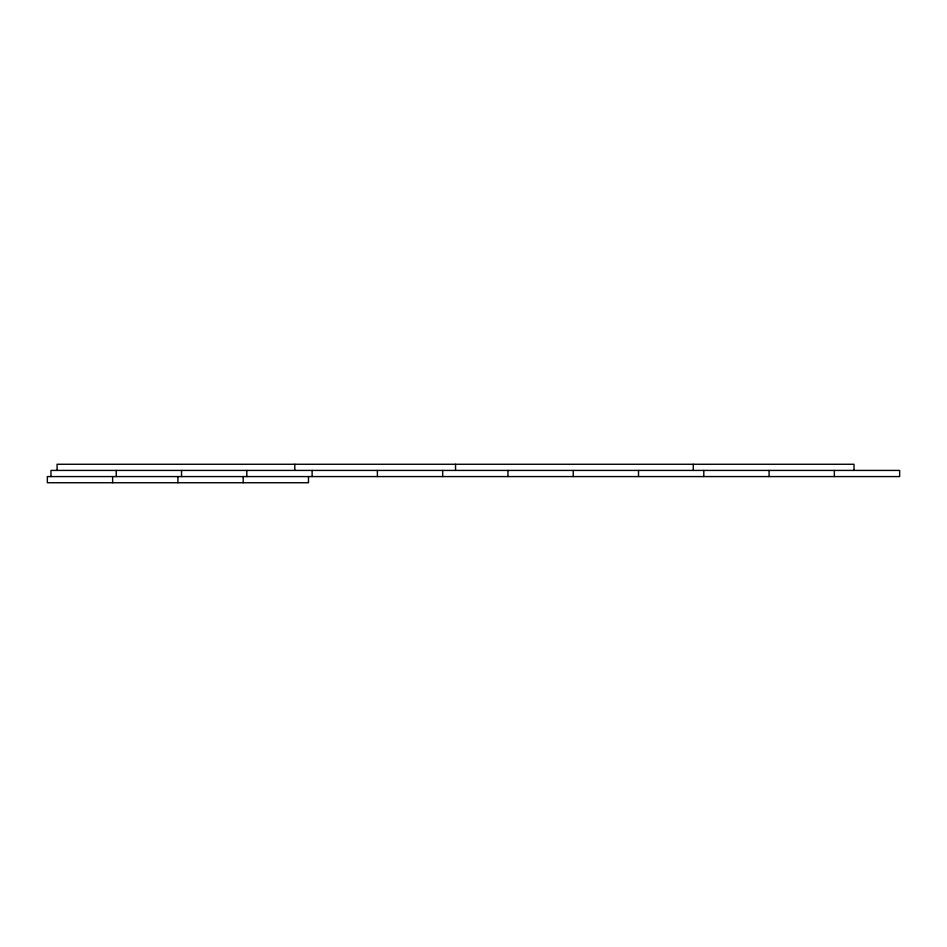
<?xml version="1.0" encoding="UTF-8"?>
<svg xmlns="http://www.w3.org/2000/svg" width="947" height="947" viewBox="0 0 947 947"><rect width="100%" height="100%" fill="white"/><g stroke="black" fill="none" stroke-linecap="round" stroke-linejoin="round"><path stroke-width="1.42" d="M854.016 470.422L854.016 464.267L57.08 464.267L57.08 470.422M834.366 470.422L834.366 476.578M769.082 470.422L769.082 476.578M703.799 470.422L703.799 476.578M693.275 464.267L693.275 470.422M638.515 470.422L638.515 476.578M573.243 470.422L573.243 476.578M507.959 470.422L507.959 476.578M455.554 464.267L455.554 470.422M442.675 470.422L442.675 476.578M377.391 470.422L377.391 476.578M312.108 470.422L312.108 476.578M308.485 476.578L308.485 482.733L47.35 482.733L47.35 476.578L899.65 476.578L899.65 470.422L50.972 470.422L50.972 476.578M294.801 464.267L294.801 470.422M246.824 470.422L246.824 476.578M243.201 476.578L243.201 482.733M181.54 470.422L181.54 476.578M177.918 476.578L177.918 482.733M116.256 470.422L116.256 476.578M112.634 476.578L112.634 482.733"/></g></svg>
